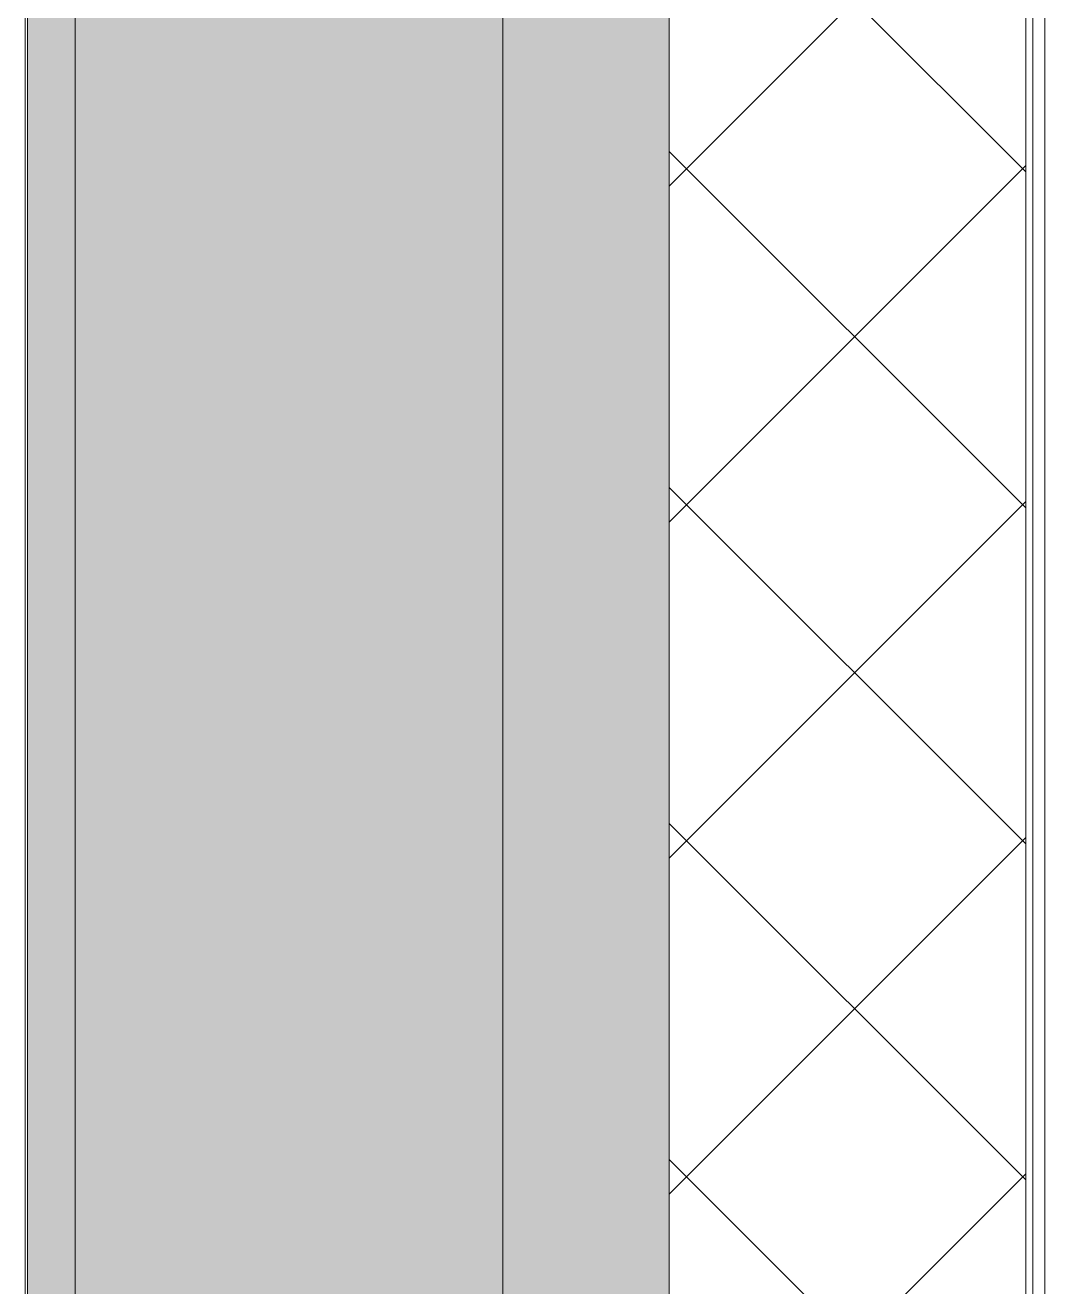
# Model space of a CAD drawing. Header units: millimetres. Extents: x 81382 to 274764, y -8553 to 29000.
# Drawn here: x 124809 to 125238, y 2287 to 2818 of the extents above; entities that cross this region are included whole.
import ezdxf

# ---------------------------------------------------------------- set-up
doc = ezdxf.new("R2010")
doc.units = ezdxf.units.MM
doc.linetypes.add('Осевая', pattern=[3175, 635, -476.25, 1587.5, -476.25])
for name, color, linetype, lineweight in [('A-WALL', 7, 'Continuous', 9), ('I-WALL', 7, 'Continuous', 9), ('Оси-2', 7, 'Осевая', 9)]:
    doc.layers.add(name, color=color, linetype=linetype, lineweight=lineweight)
doc.layers.add('A-WALL-1', color=7, linetype='Continuous', lineweight=9, true_color=0x3c3c3c)
doc.layers.add('A-WALL-FNSH-1', color=7, linetype='Continuous', lineweight=9, true_color=0x3c3c3c)

msp = doc.modelspace()

# ---------------------------------------------------------------- hatches: boundary and pattern name
at = {"layer": 'A-WALL'}
h = msp.add_hatch(dxfattribs=at)
h.set_pattern_fill('FP_1', color=256, style=0, pattern_type=2)
h.set_pattern_definition([(45, (0, 0), (-70.71068, 70.71068), []), (135, (0, 0), (-70.71068, -70.71068), [])])
h.paths.add_polyline_path([(125080, -250), (125230, -250), (125230, 7700.04), (125080, 7700.04), (125080, -100)])
h.paths.add_polyline_path([(125080, 8900.04), (125230, 8900.04), (125230, 10820), (125080, 10820), (125080, 9176.09)])
h.paths.add_polyline_path([(125230, 13120), (125230, 21400), (125080, 21400), (125080, 13120)])
at = {"layer": 'I-WALL'}
h = msp.add_hatch(dxfattribs=at)
h.set_pattern_fill('FP_35', color=256, style=0, pattern_type=2)
h.set_pattern_definition([(0, (0, 0), (121.92, 30.48), [10.058, -81.382, 10.058, -81.382, -487.68]), (0, (0, 0), (121.92, 30.48), [-182.88, 10.058, -172.822, 10.058, -81.382, -213.36]), (0, (0, 0), (121.92, 30.48), [-457.2, 10.058, -50.902, 10.058, -142.342]), (120, (45.72, 15.24), (-87.356454, 90.345817), [10.058, -81.382, 10.058, -81.382, -487.68]), (120, (45.72, 15.24), (-87.356454, 90.345817), [-182.88, 10.058, -172.822, 10.058, -81.382, -213.36]), (120, (45.72, 15.24), (-87.356454, 90.345817), [-457.2, 10.058, -50.902, 10.058, -142.342]), (240, (60.96, 76.2), (-34.563546, -120.825817), [10.058, -81.382, 10.058, -81.382, -487.68]), (240, (60.96, 76.2), (-34.563546, -120.825817), [-182.88, 10.058, -172.822, 10.058, -81.382, -213.36]), (240, (60.96, 76.2), (-34.563546, -120.825817), [-457.2, 10.058, -50.902, 10.058, -142.342])])
h.paths.add_polyline_path([(124830, 160), (124830, 7701.04), (124810, 7700.04), (124810, 160)])
h = msp.add_hatch(dxfattribs=at)
h.set_pattern_fill('FP_4', color=256, style=0, pattern_type=2)
h.set_pattern_definition([(45, (0, 0), (-57.024626, 57.024626), []), (45, (57.025, 0), (-57.024626, 57.024626), [100.806, -20.161, 3.353, -16.808])])
h.paths.add_polyline_path([(124830, -100), (125080, -100), (125080, 7701.04), (124830, 7700.04), (124830, 150)])

# ---------------------------------------------------------------- linework, layer by layer
at = {"layer": 'A-WALL'}
for p, q in [((124810, 170), (124810, 7701.04)), ((125230, -250), (125230, 7700.04)), ((125233, -253), (125233, 7700.04))]:
    msp.add_line(p, q, dxfattribs=at)
at = {"layer": 'A-WALL-1'}
for p, q in [((124830, 150), (124830, 7701.04)), ((125080, 7700.04), (125080, -100)), ((125080, -100), (125080, 7700.04))]:
    msp.add_line(p, q, dxfattribs=at)
at = {"layer": 'A-WALL-FNSH-1'}
for p, q in [((124809, 7701.04), (124809, 171)), ((125238, -258), (125238, 7700.04))]:
    msp.add_line(p, q, dxfattribs=at)
at = {"layer": 'Оси-2'}
msp.add_line((125010, 593.74), (125010, 18900), dxfattribs=at)

doc.saveas('drawing.dxf')
